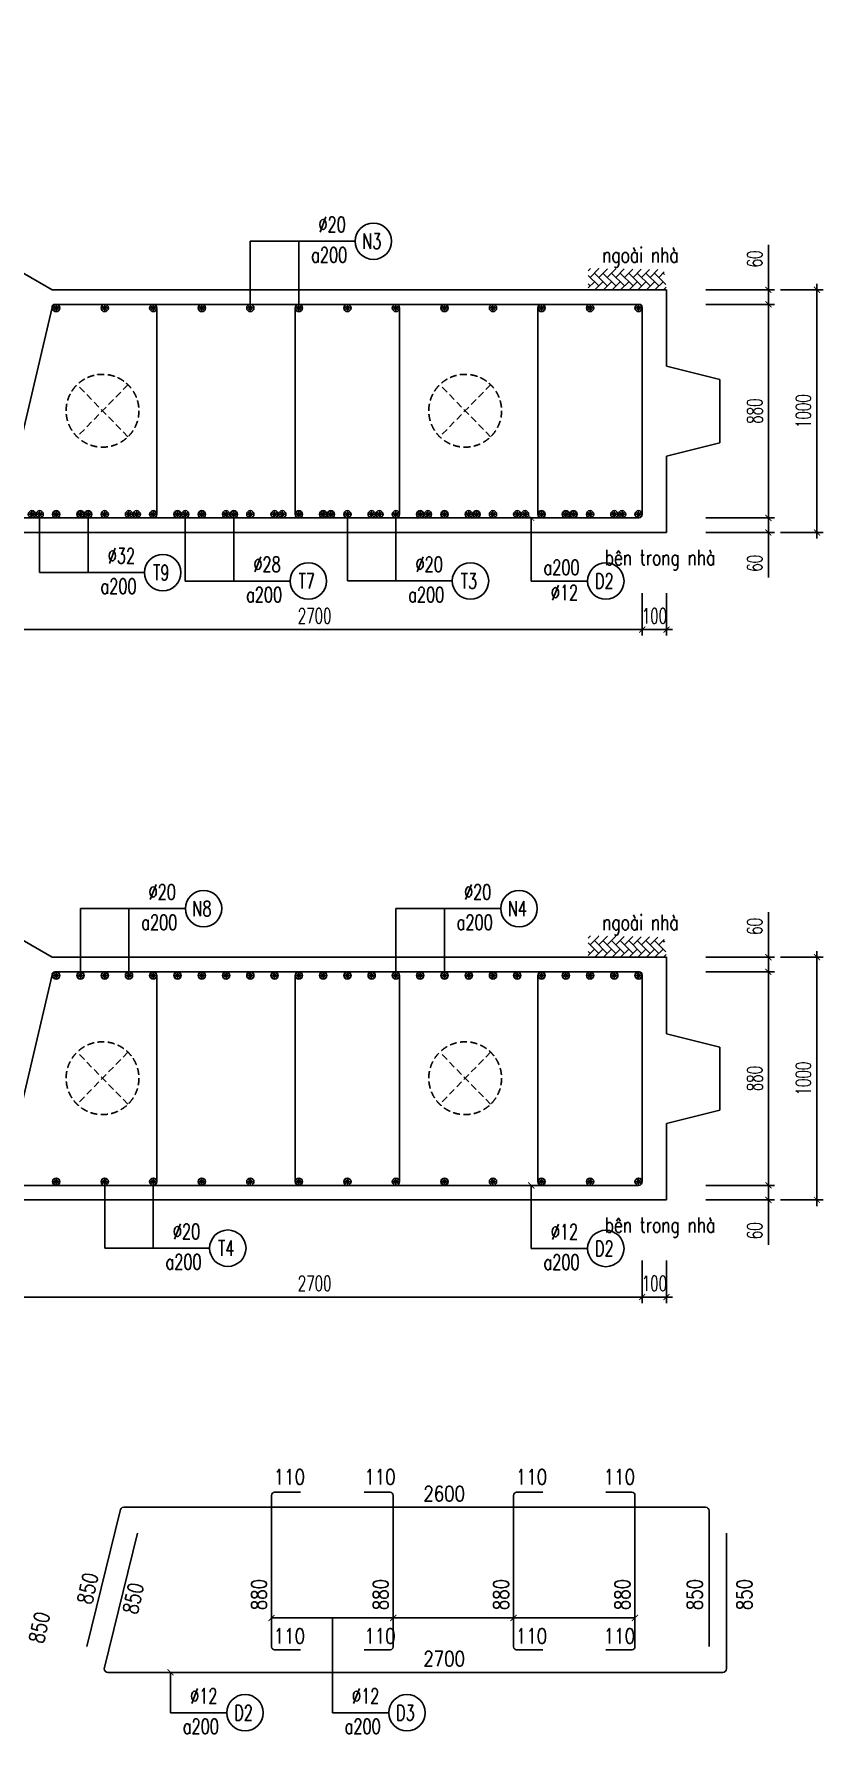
# Model space of a CAD drawing. Header units: millimetres. Extents: x -143483 to 1166745, y -1448440 to -1202244.
# Drawn here: x 434392 to 447398, y -1260244 to -1232227 of the extents above; entities that cross this region are included whole.
import ezdxf
from ezdxf.enums import TextEntityAlignment as Align

# ---------------------------------------------------------------- set-up
doc = ezdxf.new("R2010")
doc.units = ezdxf.units.MM
doc.header["$LTSCALE"] = 30
doc.header["$PDMODE"] = 3
doc.linetypes.add('DASHED', pattern=[19.05, 12.7, -6.35])
doc.layers.get('0').update_dxf_attribs({"lineweight": 9})
doc.layers.get('Defpoints').update_dxf_attribs({"lineweight": 9})
for name, color, linetype in [('ccu11-Cotthep', 9, 'Continuous'), ('ccu11-Dim', 8, 'Continuous'), ('ccu11-Hatch', 8, 'Continuous'), ('ccu11-Text', 31, 'Continuous'), ('ccu11-Thay', 7, 'Continuous'), ('ccu11-Thep', 4, 'Continuous'), ('ccu11-Thep doc', 4, 'Continuous'), ('ccu11-Thepdai', 6, 'Continuous')]:
    doc.layers.add(name, color=color, linetype=linetype)
doc.layers.add('ccu11-Khuat', color=9, linetype='DASHED', lineweight=30)
doc.layers.add('Vicom_thep doc', color=1, linetype='Continuous', lineweight=35)
doc.styles.add('ccu11-dim', font='vnsimli.shx', dxfattribs={"width": 0.65, "bigfont": 'bigfont.shx'})
doc.styles.add('ccu11-vnsimli', font='vnsimli.shx', dxfattribs={"width": 0.8, "bigfont": 'vns.shx'})
doc.styles.add('ccu11-vnsimple', font='vnsimple.shx', dxfattribs={"bigfont": 'bigfont.shx'})
doc.styles.add('ccu11_simli', font='vnsimli.shx', dxfattribs={"width": 0.8})
doc.dimstyles.new('ccu11-100', dxfattribs={"dimscale": 100, "dimtxt": 2.5, "dimasz": 1, "dimexe": 1, "dimexo": 2, "dimgap": 1, "dimtad": 1, "dimdec": 0, "dimdsep": 46, "dimtxsty": 'ccu11-dim', "dimblk": 'ARCHTICK', "dimcen": -1, "dimdle": 1, "dimclrd": 256, "dimclre": 256, "dimclrt": 3, "dimadec": 0, "dimazin": 2, "dimtfac": 0.1, "dimtdec": 0, "dimtmove": 0, "dimatfit": 1, "dimldrblk": 'ARCHTICK', "dimfxl": 0, "dimtvp": 0.833333, "dimtolj": 1, "dimtzin": 12, "dimarcsym": 0})
doc.dimstyles.new('ccu11-100x4', dxfattribs={"dimscale": 100, "dimtxt": 2.5, "dimasz": 1, "dimexe": 1, "dimexo": 2, "dimgap": 1, "dimtad": 1, "dimdec": 0, "dimlfac": 0.25, "dimdsep": 46, "dimtxsty": 'ccu11-dim', "dimblk": 'ARCHTICK', "dimcen": -1, "dimdle": 1, "dimclrd": 256, "dimclre": 256, "dimclrt": 3, "dimadec": 0, "dimazin": 2, "dimtfac": 0.1, "dimtdec": 0, "dimtmove": 0, "dimatfit": 1, "dimldrblk": 'ARCHTICK', "dimfxl": 0, "dimtvp": 0.833333, "dimtolj": 1, "dimtzin": 12, "dimarcsym": 0})

# ---------------------------------------------------------------- blocks, each defined once
blk = doc.blocks.new('_ARCHTICK')
at = {"color": 0, "linetype": 'ByBlock', "const_width": 0.15}
blk.add_lwpolyline([(-0.5, -0.5), (0.5, 0.5)], dxfattribs=at)
blk = doc.blocks.new('*D2783')
at = {"layer": 'ccu11-Dim', "linetype": 'ByBlock', "lineweight": -2, "ltscale": 30, "transparency": 16777216}
for p, q in [((446498, -1236442), (446498, -1235702)), ((445469, -1236442), (446598, -1236442)), ((446498, -1236682), (446498, -1236442)), ((445469, -1236682), (446598, -1236682)), ((446498, -1236682), (446498, -1236782))]:
    blk.add_line(p, q, dxfattribs=at)
at = {"layer": 'Defpoints', "color": 0, "linetype": 'ByBlock', "ltscale": 30, "transparency": 16777216}
for p in [(445269, -1236442), (445269, -1236682), (446498, -1236682)]:
    blk.add_point(p, dxfattribs=at)
at = {"layer": 'ccu11-Dim', "linetype": 'ByBlock', "lineweight": -2, "ltscale": 30, "transparency": 16777216, "xscale": 100, "yscale": 100, "zscale": 100}
for p, rotation in [((446498, -1236442), 270), ((446498, -1236682), 90)]:
    blk.add_blockref('_ARCHTICK', p, dxfattribs=dict(at, rotation=rotation))
at = {"layer": 'ccu11-Dim', "color": 3, "linetype": 'ByBlock', "ltscale": 30, "transparency": 16777216, "insert": (446273, -1235934), "char_height": 250, "attachment_point": 5, "rotation": 90, "style": 'ccu11-dim'}
blk.add_mtext('\\A1;60', dxfattribs=at)
blk = doc.blocks.new('*D2784')
at = {"layer": 'ccu11-Dim', "linetype": 'ByBlock', "lineweight": -2, "ltscale": 30, "transparency": 16777216}
for p, q in [((446498, -1236582), (446498, -1240302)), ((445469, -1236682), (446598, -1236682)), ((445469, -1240202), (446598, -1240202))]:
    blk.add_line(p, q, dxfattribs=at)
at = {"layer": 'Defpoints', "color": 0, "linetype": 'ByBlock', "ltscale": 30, "transparency": 16777216}
for p in [(445269, -1236682), (445269, -1240202), (446498, -1240202)]:
    blk.add_point(p, dxfattribs=at)
at = {"layer": 'ccu11-Dim', "linetype": 'ByBlock', "lineweight": -2, "ltscale": 30, "transparency": 16777216, "xscale": 100, "yscale": 100, "zscale": 100}
for p, rotation in [((446498, -1236682), 90), ((446498, -1240202), 270)]:
    blk.add_blockref('_ARCHTICK', p, dxfattribs=dict(at, rotation=rotation))
at = {"layer": 'ccu11-Dim', "color": 3, "linetype": 'ByBlock', "ltscale": 30, "transparency": 16777216, "insert": (446273, -1238442), "char_height": 250, "attachment_point": 5, "rotation": 90, "style": 'ccu11-dim'}
blk.add_mtext('\\A1;880', dxfattribs=at)
blk = doc.blocks.new('*D2785')
at = {"layer": 'ccu11-Dim', "linetype": 'ByBlock', "lineweight": -2, "ltscale": 30, "transparency": 16777216}
for p, q in [((445469, -1240202), (446598, -1240202)), ((446498, -1240202), (446498, -1240102)), ((446498, -1240202), (446498, -1240442)), ((445469, -1240442), (446598, -1240442)), ((446498, -1240442), (446498, -1241182))]:
    blk.add_line(p, q, dxfattribs=at)
at = {"layer": 'Defpoints', "color": 0, "linetype": 'ByBlock', "ltscale": 30, "transparency": 16777216}
for p in [(445269, -1240202), (446498, -1240202), (445269, -1240442)]:
    blk.add_point(p, dxfattribs=at)
at = {"layer": 'ccu11-Dim', "linetype": 'ByBlock', "lineweight": -2, "ltscale": 30, "transparency": 16777216, "xscale": 100, "yscale": 100, "zscale": 100}
for p, rotation in [((446498, -1240202), 270), ((446498, -1240442), 90)]:
    blk.add_blockref('_ARCHTICK', p, dxfattribs=dict(at, rotation=rotation))
at = {"layer": 'ccu11-Dim', "color": 3, "linetype": 'ByBlock', "ltscale": 30, "transparency": 16777216, "insert": (446273, -1240950), "char_height": 250, "attachment_point": 5, "rotation": 90, "style": 'ccu11-dim'}
blk.add_mtext('\\A1;60', dxfattribs=at)
blk = doc.blocks.new('*D2786')
at = {"layer": 'ccu11-Dim', "linetype": 'ByBlock', "lineweight": -2, "ltscale": 30, "transparency": 16777216}
for p, q in [((447298, -1236342), (447298, -1240542)), ((446698, -1236442), (447398, -1236442)), ((446698, -1240442), (447398, -1240442))]:
    blk.add_line(p, q, dxfattribs=at)
at = {"layer": 'Defpoints', "color": 0, "linetype": 'ByBlock', "ltscale": 30, "transparency": 16777216}
for p in [(446498, -1236442), (446498, -1240442), (447298, -1240442)]:
    blk.add_point(p, dxfattribs=at)
at = {"layer": 'ccu11-Dim', "linetype": 'ByBlock', "lineweight": -2, "ltscale": 30, "transparency": 16777216, "xscale": 100, "yscale": 100, "zscale": 100}
for p, rotation in [((447298, -1236442), 90), ((447298, -1240442), 270)]:
    blk.add_blockref('_ARCHTICK', p, dxfattribs=dict(at, rotation=rotation))
at = {"layer": 'ccu11-Dim', "color": 3, "linetype": 'ByBlock', "ltscale": 30, "transparency": 16777216, "insert": (447073, -1238442), "char_height": 250, "attachment_point": 5, "rotation": 90, "style": 'ccu11-dim'}
blk.add_mtext('\\A1;1000', dxfattribs=at)
blk = doc.blocks.new('MCT')
at = {"ltscale": 0.005}
for p, q in [((-0.49, 0), (0.49, 0)), ((0.35, -0.35), (-0.35, 0.35)), ((-0.35, -0.35), (0.35, 0.35)), ((0, -0.49), (0, 0.49))]:
    blk.add_line(p, q, dxfattribs=at)
blk.add_circle((0, 0), 0.492, dxfattribs=at)
blk = doc.blocks.new('*U1949')
at = {"layer": 'ccu11-Thep doc', "xscale": -121.9200000001001, "yscale": 121.9200000001001, "zscale": 121.92, "rotation": 270}
blk.add_blockref('MCT', (0, 0), dxfattribs=at)
blk = doc.blocks.new('*U1950')
at = {"layer": 'ccu11-Thep doc', "color": 0, "linetype": 'ByBlock', "lineweight": -2, "transparency": 16777216}
for p in [(0, 0), (800, 0), (1600, 0), (2400, 0), (3200, 0), (4000, 0), (4800, 0), (5600, 0), (6400, 0), (7200, 0), (8000, 0), (8800, 0), (9600, 0)]:
    blk.add_blockref('*U1949', p, dxfattribs=at)
blk = doc.blocks.new('*U1951')
at = {"layer": 'ccu11-Thep doc', "xscale": -121.9200000001001, "yscale": 121.9200000001001, "zscale": 121.92, "rotation": 270}
blk.add_blockref('MCT', (0, 0), dxfattribs=at)
blk = doc.blocks.new('*U1948')
at = {"layer": 'ccu11-Thep doc', "color": 0, "linetype": 'ByBlock', "lineweight": -2, "transparency": 16777216}
for p in [(0, 0), (800, 0), (1600, 0), (2400, 0), (3200, 0), (4000, 0), (4800, 0), (5600, 0), (6400, 0), (7200, 0), (8000, 0), (8800, 0), (9600, 0), (10400, 0)]:
    blk.add_blockref('*U1951', p, dxfattribs=at)
blk = doc.blocks.new('SHD')
at = {"layer": 'ccu11-Cotthep'}
blk.add_circle((300, 0), 300, dxfattribs=at)
at = {"layer": 'ccu11-Cotthep', "color": 31, "style": 'ccu11_simli', "width": 0.8}
blk.add_attdef('DK', text='', height=250, dxfattribs=at).set_placement((-101, 65), align=Align.BOTTOM_RIGHT)
blk.add_attdef('KH', text='', height=250, dxfattribs=at).set_placement((300, 0), align=Align.MIDDLE)
blk.add_attdef('KC', text='', height=250, dxfattribs=at).set_placement((-101, -142), align=Align.TOP_RIGHT)
blk = doc.blocks.new('*D2775')
at = {"layer": 'ccu11-Dim', "linetype": 'ByBlock', "lineweight": -2, "ltscale": 30, "transparency": 16777216}
for p, q in [((433618, -1241442), (433618, -1242142)), ((444418, -1241442), (444418, -1242142)), ((444518, -1242042), (433518, -1242042))]:
    blk.add_line(p, q, dxfattribs=at)
at = {"layer": 'Defpoints', "color": 0, "linetype": 'ByBlock', "ltscale": 30, "transparency": 16777216}
for p in [(433618, -1241242), (444418, -1241242), (433618, -1242042)]:
    blk.add_point(p, dxfattribs=at)
at = {"layer": 'ccu11-Dim', "linetype": 'ByBlock', "lineweight": -2, "ltscale": 30, "transparency": 16777216, "xscale": 100, "yscale": 100, "zscale": 100, "rotation": 180}
blk.add_blockref('_ARCHTICK', (433618, -1242042), dxfattribs=at)
at = {"layer": 'ccu11-Dim', "linetype": 'ByBlock', "lineweight": -2, "ltscale": 30, "transparency": 16777216, "xscale": 100, "yscale": 100, "zscale": 100}
blk.add_blockref('_ARCHTICK', (444418, -1242042), dxfattribs=at)
at = {"layer": 'ccu11-Dim', "color": 3, "linetype": 'ByBlock', "ltscale": 30, "transparency": 16777216, "insert": (439018, -1241817), "char_height": 250, "attachment_point": 5, "style": 'ccu11-dim'}
blk.add_mtext('\\A1;2700', dxfattribs=at)
blk = doc.blocks.new('*D2776')
at = {"layer": 'ccu11-Dim', "linetype": 'ByBlock', "lineweight": -2, "ltscale": 30, "transparency": 16777216}
for p, q in [((444418, -1241442), (444418, -1242142)), ((444818, -1241442), (444818, -1242142)), ((444418, -1242042), (444318, -1242042)), ((444418, -1242042), (444818, -1242042)), ((444818, -1242042), (444918, -1242042))]:
    blk.add_line(p, q, dxfattribs=at)
at = {"layer": 'Defpoints', "color": 0, "linetype": 'ByBlock', "ltscale": 30, "transparency": 16777216}
for p in [(444418, -1241242), (444818, -1241242), (444818, -1242042)]:
    blk.add_point(p, dxfattribs=at)
at = {"layer": 'ccu11-Dim', "linetype": 'ByBlock', "lineweight": -2, "ltscale": 30, "transparency": 16777216, "xscale": 100, "yscale": 100, "zscale": 100}
blk.add_blockref('_ARCHTICK', (444418, -1242042), dxfattribs=at)
at = {"layer": 'ccu11-Dim', "linetype": 'ByBlock', "lineweight": -2, "ltscale": 30, "transparency": 16777216, "xscale": 100, "yscale": 100, "zscale": 100, "rotation": 180}
blk.add_blockref('_ARCHTICK', (444818, -1242042), dxfattribs=at)
at = {"layer": 'ccu11-Dim', "color": 3, "linetype": 'ByBlock', "ltscale": 30, "transparency": 16777216, "insert": (444618, -1241817), "char_height": 250, "attachment_point": 5, "style": 'ccu11-dim'}
blk.add_mtext('\\A1;100', dxfattribs=at)
blk = doc.blocks.new('ccu11_block_thep')
at = {"layer": 'ccu11-Thep', "color": 3}
for p, q in [((-0.4, 0), (0.4, 0)), ((-0.28, 0.28), (0.28, -0.28)), ((0.28, 0.28), (-0.28, -0.28)), ((0, 0.4), (0, -0.4))]:
    blk.add_line(p, q, dxfattribs=at)
at = {"layer": 'ccu11-Thep', "color": 1, "const_width": 0.0667}
blk.add_lwpolyline([(-0.4, 0, 1), (0.4, 0, 1), (-0.4, 0, 1)], format="xyb", dxfattribs=at)
at = {"layer": 'ccu11-Thep', "color": 1}
blk.add_circle((0, 0), 0.4, dxfattribs=at)
blk = doc.blocks.new('*U1960')
at = {"layer": 'Vicom_thep doc', "xscale": -150, "yscale": 150, "zscale": 150, "rotation": 180}
blk.add_blockref('ccu11_block_thep', (0, 0), dxfattribs=at)
blk = doc.blocks.new('*U1961')
at = {"layer": 'ccu11-Thep doc', "color": 0, "linetype": 'ByBlock', "lineweight": -2, "transparency": 16777216}
for p in [(0, 0), (800, 0), (1600, 0), (2400, 0), (3200, 0), (4000, 0), (4800, 0), (5600, 0), (6400, 0), (7200, 0), (8000, 0), (8800, 0), (9600, 0)]:
    blk.add_blockref('*U1960', p, dxfattribs=at)
blk = doc.blocks.new('*U1966')
at = {"layer": 'Vicom_thep doc', "xscale": -150, "yscale": 150, "zscale": 150, "rotation": 180}
blk.add_blockref('ccu11_block_thep', (0, 0), dxfattribs=at)
blk = doc.blocks.new('*U1967')
at = {"layer": 'ccu11-Thep doc', "color": 0, "linetype": 'ByBlock', "lineweight": -2, "transparency": 16777216}
for p in [(0, 0), (800, 0), (1600, 0), (2400, 0), (3200, 0), (4000, 0), (4800, 0), (5600, 0), (6400, 0), (7200, 0), (8000, 0), (8800, 0), (9600, 0)]:
    blk.add_blockref('*U1966', p, dxfattribs=at)
blk = doc.blocks.new('*D2792')
at = {"layer": 'ccu11-Dim', "linetype": 'ByBlock', "lineweight": -2, "ltscale": 30, "transparency": 16777216}
for p, q in [((446498, -1247442), (446498, -1246702)), ((445469, -1247442), (446598, -1247442)), ((446498, -1247682), (446498, -1247442)), ((445469, -1247682), (446598, -1247682)), ((446498, -1247682), (446498, -1247782))]:
    blk.add_line(p, q, dxfattribs=at)
at = {"layer": 'Defpoints', "color": 0, "linetype": 'ByBlock', "ltscale": 30, "transparency": 16777216}
for p in [(445269, -1247442), (445269, -1247682), (446498, -1247682)]:
    blk.add_point(p, dxfattribs=at)
at = {"layer": 'ccu11-Dim', "linetype": 'ByBlock', "lineweight": -2, "ltscale": 30, "transparency": 16777216, "xscale": 100, "yscale": 100, "zscale": 100}
for p, rotation in [((446498, -1247442), 270), ((446498, -1247682), 90)]:
    blk.add_blockref('_ARCHTICK', p, dxfattribs=dict(at, rotation=rotation))
at = {"layer": 'ccu11-Dim', "color": 3, "linetype": 'ByBlock', "ltscale": 30, "transparency": 16777216, "insert": (446273, -1246934), "char_height": 250, "attachment_point": 5, "rotation": 90, "style": 'ccu11-dim'}
blk.add_mtext('\\A1;60', dxfattribs=at)
blk = doc.blocks.new('*D2793')
at = {"layer": 'ccu11-Dim', "linetype": 'ByBlock', "lineweight": -2, "ltscale": 30, "transparency": 16777216}
for p, q in [((446498, -1247582), (446498, -1251302)), ((445469, -1247682), (446598, -1247682)), ((445469, -1251202), (446598, -1251202))]:
    blk.add_line(p, q, dxfattribs=at)
at = {"layer": 'Defpoints', "color": 0, "linetype": 'ByBlock', "ltscale": 30, "transparency": 16777216}
for p in [(445269, -1247682), (445269, -1251202), (446498, -1251202)]:
    blk.add_point(p, dxfattribs=at)
at = {"layer": 'ccu11-Dim', "linetype": 'ByBlock', "lineweight": -2, "ltscale": 30, "transparency": 16777216, "xscale": 100, "yscale": 100, "zscale": 100}
for p, rotation in [((446498, -1247682), 90), ((446498, -1251202), 270)]:
    blk.add_blockref('_ARCHTICK', p, dxfattribs=dict(at, rotation=rotation))
at = {"layer": 'ccu11-Dim', "color": 3, "linetype": 'ByBlock', "ltscale": 30, "transparency": 16777216, "insert": (446273, -1249442), "char_height": 250, "attachment_point": 5, "rotation": 90, "style": 'ccu11-dim'}
blk.add_mtext('\\A1;880', dxfattribs=at)
blk = doc.blocks.new('*D2794')
at = {"layer": 'ccu11-Dim', "linetype": 'ByBlock', "lineweight": -2, "ltscale": 30, "transparency": 16777216}
for p, q in [((445469, -1251202), (446598, -1251202)), ((446498, -1251202), (446498, -1251102)), ((446498, -1251202), (446498, -1251442)), ((445469, -1251442), (446598, -1251442)), ((446498, -1251442), (446498, -1252182))]:
    blk.add_line(p, q, dxfattribs=at)
at = {"layer": 'Defpoints', "color": 0, "linetype": 'ByBlock', "ltscale": 30, "transparency": 16777216}
for p in [(445269, -1251202), (446498, -1251202), (445269, -1251442)]:
    blk.add_point(p, dxfattribs=at)
at = {"layer": 'ccu11-Dim', "linetype": 'ByBlock', "lineweight": -2, "ltscale": 30, "transparency": 16777216, "xscale": 100, "yscale": 100, "zscale": 100}
for p, rotation in [((446498, -1251202), 270), ((446498, -1251442), 90)]:
    blk.add_blockref('_ARCHTICK', p, dxfattribs=dict(at, rotation=rotation))
at = {"layer": 'ccu11-Dim', "color": 3, "linetype": 'ByBlock', "ltscale": 30, "transparency": 16777216, "insert": (446273, -1251950), "char_height": 250, "attachment_point": 5, "rotation": 90, "style": 'ccu11-dim'}
blk.add_mtext('\\A1;60', dxfattribs=at)
blk = doc.blocks.new('*D2795')
at = {"layer": 'ccu11-Dim', "linetype": 'ByBlock', "lineweight": -2, "ltscale": 30, "transparency": 16777216}
for p, q in [((446698, -1247442), (447398, -1247442)), ((447298, -1247342), (447298, -1251542)), ((446698, -1251442), (447398, -1251442))]:
    blk.add_line(p, q, dxfattribs=at)
at = {"layer": 'Defpoints', "color": 0, "linetype": 'ByBlock', "ltscale": 30, "transparency": 16777216}
for p in [(446498, -1247442), (446498, -1251442), (447298, -1251442)]:
    blk.add_point(p, dxfattribs=at)
at = {"layer": 'ccu11-Dim', "linetype": 'ByBlock', "lineweight": -2, "ltscale": 30, "transparency": 16777216, "xscale": 100, "yscale": 100, "zscale": 100}
for p, rotation in [((447298, -1247442), 90), ((447298, -1251442), 270)]:
    blk.add_blockref('_ARCHTICK', p, dxfattribs=dict(at, rotation=rotation))
at = {"layer": 'ccu11-Dim', "color": 3, "linetype": 'ByBlock', "ltscale": 30, "transparency": 16777216, "insert": (447073, -1249442), "char_height": 250, "attachment_point": 5, "rotation": 90, "style": 'ccu11-dim'}
blk.add_mtext('\\A1;1000', dxfattribs=at)
blk = doc.blocks.new('*U1821')
at = {"layer": 'ccu11-Thep doc', "xscale": -121.9200000001001, "yscale": 121.9200000001001, "zscale": 121.92, "rotation": 270}
blk.add_blockref('MCT', (0, 0), dxfattribs=at)
blk = doc.blocks.new('*U1822')
at = {"layer": 'ccu11-Thep doc', "color": 0, "linetype": 'ByBlock', "lineweight": -2, "transparency": 16777216}
for p in [(0, 0), (800, 0), (1600, 0), (2400, 0), (3200, 0), (4000, 0), (4800, 0), (5600, 0), (6400, 0), (7200, 0), (8000, 0), (8800, 0), (9600, 0)]:
    blk.add_blockref('*U1821', p, dxfattribs=at)
blk = doc.blocks.new('*U1823')
at = {"layer": 'ccu11-Thep doc', "xscale": -121.9200000001001, "yscale": 121.9200000001001, "zscale": 121.92, "rotation": 270}
blk.add_blockref('MCT', (0, 0), dxfattribs=at)
blk = doc.blocks.new('*U1970')
at = {"layer": 'ccu11-Thep doc', "color": 0, "linetype": 'ByBlock', "lineweight": -2, "transparency": 16777216}
for p in [(0, 0), (800, 0), (1600, 0), (2400, 0), (3200, 0), (4000, 0), (4800, 0), (5600, 0), (6400, 0), (7200, 0), (8000, 0), (8800, 0), (9600, 0), (10400, 0)]:
    blk.add_blockref('*U1823', p, dxfattribs=at)
blk = doc.blocks.new('*D2800')
at = {"layer": 'ccu11-Dim', "linetype": 'ByBlock', "lineweight": -2, "ltscale": 30, "transparency": 16777216}
for p, q in [((433618, -1252442), (433618, -1253142)), ((444418, -1252442), (444418, -1253142)), ((444518, -1253042), (433518, -1253042))]:
    blk.add_line(p, q, dxfattribs=at)
at = {"layer": 'Defpoints', "color": 0, "linetype": 'ByBlock', "ltscale": 30, "transparency": 16777216}
for p in [(433618, -1252242), (444418, -1252242), (433618, -1253042)]:
    blk.add_point(p, dxfattribs=at)
at = {"layer": 'ccu11-Dim', "linetype": 'ByBlock', "lineweight": -2, "ltscale": 30, "transparency": 16777216, "xscale": 100, "yscale": 100, "zscale": 100, "rotation": 180}
blk.add_blockref('_ARCHTICK', (433618, -1253042), dxfattribs=at)
at = {"layer": 'ccu11-Dim', "linetype": 'ByBlock', "lineweight": -2, "ltscale": 30, "transparency": 16777216, "xscale": 100, "yscale": 100, "zscale": 100}
blk.add_blockref('_ARCHTICK', (444418, -1253042), dxfattribs=at)
at = {"layer": 'ccu11-Dim', "color": 3, "linetype": 'ByBlock', "ltscale": 30, "transparency": 16777216, "insert": (439018, -1252817), "char_height": 250, "attachment_point": 5, "style": 'ccu11-dim'}
blk.add_mtext('\\A1;2700', dxfattribs=at)
blk = doc.blocks.new('*D2801')
at = {"layer": 'ccu11-Dim', "linetype": 'ByBlock', "lineweight": -2, "ltscale": 30, "transparency": 16777216}
for p, q in [((444418, -1252442), (444418, -1253142)), ((444818, -1252442), (444818, -1253142)), ((444418, -1253042), (444318, -1253042)), ((444418, -1253042), (444818, -1253042)), ((444818, -1253042), (444918, -1253042))]:
    blk.add_line(p, q, dxfattribs=at)
at = {"layer": 'Defpoints', "color": 0, "linetype": 'ByBlock', "ltscale": 30, "transparency": 16777216}
for p in [(444418, -1252242), (444818, -1252242), (444818, -1253042)]:
    blk.add_point(p, dxfattribs=at)
at = {"layer": 'ccu11-Dim', "linetype": 'ByBlock', "lineweight": -2, "ltscale": 30, "transparency": 16777216, "xscale": 100, "yscale": 100, "zscale": 100}
blk.add_blockref('_ARCHTICK', (444418, -1253042), dxfattribs=at)
at = {"layer": 'ccu11-Dim', "linetype": 'ByBlock', "lineweight": -2, "ltscale": 30, "transparency": 16777216, "xscale": 100, "yscale": 100, "zscale": 100, "rotation": 180}
blk.add_blockref('_ARCHTICK', (444818, -1253042), dxfattribs=at)
at = {"layer": 'ccu11-Dim', "color": 3, "linetype": 'ByBlock', "ltscale": 30, "transparency": 16777216, "insert": (444618, -1252817), "char_height": 250, "attachment_point": 5, "style": 'ccu11-dim'}
blk.add_mtext('\\A1;100', dxfattribs=at)
blk = doc.blocks.new('*U1817')
at = {"layer": 'Vicom_thep doc', "xscale": -150, "yscale": 150, "zscale": 150, "rotation": 180}
blk.add_blockref('ccu11_block_thep', (0, 0), dxfattribs=at)
blk = doc.blocks.new('*U1818')
at = {"layer": 'ccu11-Thep doc', "color": 0, "linetype": 'ByBlock', "lineweight": -2, "transparency": 16777216}
for p in [(0, 0), (800, 0), (1600, 0), (2400, 0), (3200, 0), (4000, 0), (4800, 0), (5600, 0), (6400, 0), (7200, 0), (8000, 0), (8800, 0)]:
    blk.add_blockref('*U1817', p, dxfattribs=at)

msp = doc.modelspace()

# ---------------------------------------------------------------- hatches: boundary and pattern name
at = {"layer": 'ccu11-Hatch', "ltscale": 10}
h = msp.add_hatch(dxfattribs=at)
h.set_pattern_fill('AR-HBONE', color=256, scale=25, angle=270, style=0)
h.set_pattern_definition([(45, (-2818324.83, 540014.19), (141.4213562, 4e-14), [300, -100]), (315, (-2818254.12, 540084.9), (141.4213562, 4e-14), [300, -100])])
h.paths.add_polyline_path([(443525.67, -1236089.28), (443525.67, -1236442.01), (444818.02, -1236442.01), (444775.17, -1236110.7)])
h = msp.add_hatch(dxfattribs=at)
h.set_pattern_fill('AR-HBONE', color=256, scale=25, angle=270, style=0)
h.set_pattern_definition([(45, (-2818324.83, 529014.19), (141.4213562, 4e-14), [300, -100]), (315, (-2818254.12, 529084.9), (141.4213562, 4e-14), [300, -100])])
h.paths.add_polyline_path([(443525.67, -1247089.28), (443525.67, -1247442.01), (444818.02, -1247442.01), (444775.17, -1247110.7)])

# ---------------------------------------------------------------- linework, layer by layer
at = {"layer": 'ccu11-Khuat', "ltscale": 0.3}
for p, q in [((435941.02, -1238006.3), (435102.79, -1238865)), ((435941.02, -1238865), (435102.79, -1238006.3)), ((441918.93, -1238006.3), (441080.7, -1238865)), ((441918.93, -1238865), (441080.7, -1238006.3)), ((435941.02, -1249006.3), (435102.79, -1249865)), ((435941.02, -1249865), (435102.79, -1249006.3)), ((441918.93, -1249006.3), (441080.7, -1249865)), ((441918.93, -1249865), (441080.7, -1249006.3))]:
    msp.add_line(p, q, dxfattribs=at)
for centre in [(435521.91, -1238435.65), (441499.81, -1238435.65), (435521.91, -1249435.65), (441499.81, -1249435.65)]:
    msp.add_circle(centre, 600, dxfattribs=at)
at = {"layer": 'ccu11-Thay'}
for p, q in [((434689.82, -1236442.01), (422219.1, -1229242.01)), ((444818.02, -1236442.01), (434689.82, -1236442.01)), ((444818.02, -1236442.01), (444818.02, -1237702.01)), ((444818.02, -1237702.01), (445697.79, -1237922.01)), ((445697.79, -1237922.01), (445697.79, -1238962.01)), ((445697.79, -1238962.01), (444818.02, -1239182.01)), ((444818.02, -1239182.01), (444818.02, -1240442.01)), ((434689.82, -1247442.01), (422219.1, -1240242.01)), ((433618.02, -1240442.01), (444818.02, -1240442.01)), ((444818.02, -1247442.01), (434689.82, -1247442.01)), ((444818.02, -1247442.01), (444818.02, -1248702.01)), ((444818.02, -1248702.01), (445697.79, -1248922.01)), ((445697.79, -1248922.01), (445697.79, -1249962.01)), ((445697.79, -1249962.01), (444818.02, -1250182.01)), ((444818.02, -1250182.01), (444818.02, -1251442.01)), ((433618.02, -1251442.01), (444818.02, -1251442.01))]:
    msp.add_line(p, q, dxfattribs=at)
at = {"layer": 'ccu11-Thepdai'}
for points in [[(433940.38, -1240202.01), (444358.02, -1240202.01, 0.41421356), (444418.02, -1240142.01), (444418.02, -1236732.01, 0.41421356), (444368.02, -1236682.01), (434740.38, -1236682.01, 0.41421356), (434690.38, -1236732.01), (433890.38, -1240152.01, 0.41421356), (433940.38, -1240202.01)], [(435938.02, -1236682.01), (436358.02, -1236682.01, -0.41421356), (436418.02, -1236742.01), (436418.02, -1240142.01, -0.41421356), (436358.02, -1240202.01), (435938.02, -1240202.01)], [(439178.02, -1236682.01), (438758.02, -1236682.01, 0.41421356), (438698.02, -1236742.01), (438698.02, -1240142.01, 0.41421356), (438758.02, -1240202.01), (439178.02, -1240202.01)], [(439938.02, -1236682.01), (440358.02, -1236682.01, -0.41421356), (440418.02, -1236742.01), (440418.02, -1240142.01, -0.41421356), (440358.02, -1240202.01), (439938.02, -1240202.01)], [(443178.02, -1236682.01), (442758.02, -1236682.01, 0.41421356), (442698.02, -1236742.01), (442698.02, -1240142.01, 0.41421356), (442758.02, -1240202.01), (443178.02, -1240202.01)], [(443938.02, -1236682.01), (444358.02, -1236682.01, -0.41421356), (444418.02, -1236742.01), (444418.02, -1240142.01, -0.41421356), (444358.02, -1240202.01), (443938.02, -1240202.01)], [(433940.38, -1251202.01), (444358.02, -1251202.01, 0.41421356), (444418.02, -1251142.01), (444418.02, -1247732.01, 0.41421356), (444368.02, -1247682.01), (434740.38, -1247682.01, 0.41421356), (434690.38, -1247732.01), (433890.38, -1251152.01, 0.41421356), (433940.38, -1251202.01)], [(435938.02, -1247682.01), (436358.02, -1247682.01, -0.41421356), (436418.02, -1247742.01), (436418.02, -1251142.01, -0.41421356), (436358.02, -1251202.01), (435938.02, -1251202.01)], [(439178.02, -1247682.01), (438758.02, -1247682.01, 0.41421356), (438698.02, -1247742.01), (438698.02, -1251142.01, 0.41421356), (438758.02, -1251202.01), (439178.02, -1251202.01)], [(439938.02, -1247682.01), (440358.02, -1247682.01, -0.41421356), (440418.02, -1247742.01), (440418.02, -1251142.01, -0.41421356), (440358.02, -1251202.01), (439938.02, -1251202.01)], [(443178.02, -1247682.01), (442758.02, -1247682.01, 0.41421356), (442698.02, -1247742.01), (442698.02, -1251142.01, 0.41421356), (442758.02, -1251202.01), (443178.02, -1251202.01)], [(443938.02, -1247682.01), (444358.02, -1247682.01, -0.41421356), (444418.02, -1247742.01), (444418.02, -1251142.01, -0.41421356), (444358.02, -1251202.01), (443938.02, -1251202.01)], [(435264.38, -1258801.75), (435811.43, -1256567.77, -0.41421356), (435871.43, -1256507.77), (445462.85, -1256507.77, -0.41421356), (445522.85, -1256567.77), (445522.85, -1258801.75)], [(436096.43, -1256933.8), (435549.38, -1259167.77, 0.41421356), (435609.38, -1259227.77), (445747.97, -1259227.77, 0.41421356), (445807.97, -1259167.77), (445807.97, -1256933.8)]]:
    msp.add_lwpolyline(points, format="xyb", dxfattribs=at)
at = {"layer": 'ccu11-Thepdai', "flags": 128}
for points in [[(438787.43, -1256260.52), (438357.43, -1256260.52, 0.38911631), (438307.43, -1256310.52), (438307.43, -1258755.29), (438307.43, -1258807.59, 0.38911631), (438357.43, -1258857.59), (438787.43, -1258857.59)], [(439833.81, -1256260.52), (440263.81, -1256260.52, -0.38911631), (440313.81, -1256310.52), (440313.81, -1258755.29), (440313.81, -1258807.59, -0.38911631), (440263.81, -1258857.59), (439833.81, -1258857.59)], [(442777.94, -1256260.52), (442347.94, -1256260.52, 0.38911631), (442297.94, -1256310.52), (442297.94, -1258755.29), (442297.94, -1258807.59, 0.38911631), (442347.94, -1258857.59), (442777.94, -1258857.59)], [(443818.27, -1256260.52), (444248.27, -1256260.52, -0.38911631), (444298.27, -1256310.52), (444298.27, -1258755.29), (444298.27, -1258807.59, -0.38911631), (444248.27, -1258857.59), (443818.27, -1258857.59)]]:
    msp.add_lwpolyline(points, format="xyb", dxfattribs=at)

# ---------------------------------------------------------------- block references
at = {"layer": 'ccu11-Cotthep'}
ref = msp.add_blockref('SHD', (439687.02, -1235641.65), dxfattribs=at)
ref.add_attrib('KH', 'N3', dxfattribs={"color": 31, "height": 250, "style": 'ccu11-vnsimple', "width": 0.7}).set_placement((439962.02, -1235641.65), align=Align.MIDDLE_CENTER)
ref.add_attrib('KC', 'a200', dxfattribs={"color": 31, "height": 250, "style": 'ccu11-vnsimple', "width": 0.7}).set_placement((439258.44, -1235741.65), align=Align.TOP_CENTER)
ref.add_attrib('DK', '`20', dxfattribs={"color": 31, "height": 250, "style": 'ccu11-vnsimple', "width": 0.7}).set_placement((439306.24, -1235566.65), align=Align.BOTTOM_CENTER)
ref = msp.add_blockref('SHD', (436214.72, -1241102.74), dxfattribs=at)
ref.add_attrib('KH', 'T9', dxfattribs={"color": 31, "height": 250, "style": 'ccu11-vnsimple', "width": 0.7}).set_placement((436489.72, -1241102.74), align=Align.MIDDLE_CENTER)
ref.add_attrib('KC', 'a200', dxfattribs={"color": 31, "height": 250, "style": 'ccu11-vnsimple', "width": 0.7}).set_placement((435786.14, -1241202.74), align=Align.TOP_CENTER)
ref.add_attrib('DK', '`32', dxfattribs={"color": 31, "height": 250, "style": 'ccu11-vnsimple', "width": 0.7}).set_placement((435833.93, -1241027.74), align=Align.BOTTOM_CENTER)
ref = msp.add_blockref('SHD', (438614.72, -1241242.47), dxfattribs=at)
ref.add_attrib('KH', 'T7', dxfattribs={"color": 31, "height": 250, "style": 'ccu11-vnsimple', "width": 0.7}).set_placement((438889.72, -1241242.47), align=Align.MIDDLE_CENTER)
ref.add_attrib('KC', 'a200', dxfattribs={"color": 31, "height": 250, "style": 'ccu11-vnsimple', "width": 0.7}).set_placement((438186.14, -1241342.47), align=Align.TOP_CENTER)
ref.add_attrib('DK', '`28', dxfattribs={"color": 31, "height": 250, "style": 'ccu11-vnsimple', "width": 0.7}).set_placement((438233.93, -1241167.47), align=Align.BOTTOM_CENTER)
ref = msp.add_blockref('SHD', (441287.02, -1241241.47), dxfattribs=at)
ref.add_attrib('KH', 'T3', dxfattribs={"color": 31, "height": 250, "style": 'ccu11-vnsimple', "width": 0.7}).set_placement((441562.02, -1241241.47), align=Align.MIDDLE_CENTER)
ref.add_attrib('KC', 'a200', dxfattribs={"color": 31, "height": 250, "style": 'ccu11-vnsimple', "width": 0.7}).set_placement((440858.44, -1241341.47), align=Align.TOP_CENTER)
ref.add_attrib('DK', '`20', dxfattribs={"color": 31, "height": 250, "style": 'ccu11-vnsimple', "width": 0.7}).set_placement((440906.24, -1241166.47), align=Align.BOTTOM_CENTER)
ref = msp.add_blockref('SHD', (443517.6, -1241242.37), dxfattribs=dict(at, xscale=-1, rotation=180))
ref.add_attrib('KH', 'D2', dxfattribs={"color": 31, "height": 250, "style": 'ccu11-vnsimple', "width": 0.7}).set_placement((443792.6, -1241242.37), align=Align.MIDDLE_CENTER)
ref.add_attrib('KC', 'a200', dxfattribs={"color": 31, "height": 250, "style": 'ccu11-vnsimple', "width": 0.7}).set_placement((443089.02, -1240892.37), align=Align.TOP_CENTER)
ref.add_attrib('DK', '`12', dxfattribs={"color": 31, "height": 250, "style": 'ccu11-vnsimple', "width": 0.7}).set_placement((443136.82, -1241634.03), align=Align.BOTTOM_CENTER)
ref = msp.add_blockref('SHD', (436887.02, -1246641.65), dxfattribs=at)
ref.add_attrib('KH', 'N8', dxfattribs={"color": 31, "height": 250, "style": 'ccu11-vnsimple', "width": 0.7}).set_placement((437162.02, -1246641.65), align=Align.MIDDLE_CENTER)
ref.add_attrib('KC', 'a200', dxfattribs={"color": 31, "height": 250, "style": 'ccu11-vnsimple', "width": 0.7}).set_placement((436458.44, -1246741.65), align=Align.TOP_CENTER)
ref.add_attrib('DK', '`20', dxfattribs={"color": 31, "height": 250, "style": 'ccu11-vnsimple', "width": 0.7}).set_placement((436506.24, -1246566.65), align=Align.BOTTOM_CENTER)
ref = msp.add_blockref('SHD', (442087.02, -1246641.65), dxfattribs=at)
ref.add_attrib('KH', 'N4', dxfattribs={"color": 31, "height": 250, "style": 'ccu11-vnsimple', "width": 0.7}).set_placement((442362.02, -1246641.65), align=Align.MIDDLE_CENTER)
ref.add_attrib('KC', 'a200', dxfattribs={"color": 31, "height": 250, "style": 'ccu11-vnsimple', "width": 0.7}).set_placement((441658.44, -1246741.65), align=Align.TOP_CENTER)
ref.add_attrib('DK', '`20', dxfattribs={"color": 31, "height": 250, "style": 'ccu11-vnsimple', "width": 0.7}).set_placement((441706.24, -1246566.65), align=Align.BOTTOM_CENTER)
ref = msp.add_blockref('SHD', (437287.02, -1252237.37), dxfattribs=at)
ref.add_attrib('KH', 'T4', dxfattribs={"color": 31, "height": 250, "style": 'ccu11-vnsimple', "width": 0.7}).set_placement((437562.02, -1252237.37), align=Align.MIDDLE_CENTER)
ref.add_attrib('KC', 'a200', dxfattribs={"color": 31, "height": 250, "style": 'ccu11-vnsimple', "width": 0.7}).set_placement((436858.44, -1252337.37), align=Align.TOP_CENTER)
ref.add_attrib('DK', '`20', dxfattribs={"color": 31, "height": 250, "style": 'ccu11-vnsimple', "width": 0.7}).set_placement((436906.24, -1252162.37), align=Align.BOTTOM_CENTER)
ref = msp.add_blockref('SHD', (443517.6, -1252242.37), dxfattribs=at)
ref.add_attrib('KH', 'D2', dxfattribs={"color": 31, "height": 250, "style": 'ccu11-vnsimple', "width": 0.7}).set_placement((443792.6, -1252242.37), align=Align.MIDDLE_CENTER)
ref.add_attrib('KC', 'a200', dxfattribs={"color": 31, "height": 250, "style": 'ccu11-vnsimple', "width": 0.7}).set_placement((443089.02, -1252342.37), align=Align.TOP_CENTER)
ref.add_attrib('DK', '`12', dxfattribs={"color": 31, "height": 250, "style": 'ccu11-vnsimple', "width": 0.7}).set_placement((443136.82, -1252167.37), align=Align.BOTTOM_CENTER)
at = {"layer": 'ccu11-Cotthep', "xscale": 100, "yscale": 100, "zscale": 100, "rotation": 180}
for p in [(438307.43, -1258330.89), (440313.81, -1258330.89), (442297.94, -1258330.89)]:
    msp.add_blockref('_ARCHTICK', p, dxfattribs=at)
at = {"layer": 'ccu11-Cotthep'}
ref = msp.add_blockref('SHD', (437571.68, -1259893.73), dxfattribs=at)
ref.add_attrib('KH', 'D2', dxfattribs={"color": 31, "height": 250, "style": 'ccu11-vnsimple', "width": 0.7}).set_placement((437846.68, -1259893.73), align=Align.MIDDLE_CENTER)
ref.add_attrib('KC', 'a200', dxfattribs={"color": 31, "height": 250, "style": 'ccu11-vnsimple', "width": 0.7}).set_placement((437143.1, -1259993.73), align=Align.TOP_CENTER)
ref.add_attrib('DK', '`12', dxfattribs={"color": 31, "height": 250, "style": 'ccu11-vnsimple', "width": 0.7}).set_placement((437190.89, -1259818.73), align=Align.BOTTOM_CENTER)
ref = msp.add_blockref('SHD', (440239.74, -1259893.73), dxfattribs=at)
ref.add_attrib('KH', 'D3', dxfattribs={"color": 31, "height": 250, "style": 'ccu11-vnsimple', "width": 0.7}).set_placement((440514.74, -1259893.73), align=Align.MIDDLE_CENTER)
ref.add_attrib('KC', 'a200', dxfattribs={"color": 31, "height": 250, "style": 'ccu11-vnsimple', "width": 0.7}).set_placement((439811.16, -1259993.73), align=Align.TOP_CENTER)
ref.add_attrib('DK', '`12', dxfattribs={"color": 31, "height": 250, "style": 'ccu11-vnsimple', "width": 0.7}).set_placement((439858.95, -1259818.73), align=Align.BOTTOM_CENTER)
at = {"layer": 'ccu11-Thep doc', "xscale": -1}
for name, p in [('*U1950', (444358.02, -1236742.01)), ('*U1822', (444358.02, -1247742.01))]:
    msp.add_blockref(name, p, dxfattribs=at)
at = {"layer": 'ccu11-Thep doc', "rotation": 180}
for name, p in [('*U1948', (444358.02, -1240142.01)), ('*U1970', (444358.02, -1251142.01))]:
    msp.add_blockref(name, p, dxfattribs=at)
at = {"layer": 'ccu11-Thep doc'}
for name, p in [('*U1961', (434358.02, -1240142.01)), ('*U1967', (434485.72, -1240142.11)), ('*U1818', (435158.02, -1247742.01))]:
    msp.add_blockref(name, p, dxfattribs=at)

# ---------------------------------------------------------------- texts
at = {"layer": 'ccu11-Text', "linetype": 'Continuous', "style": 'ccu11-vnsimli', "width": 0.75}
for s, p in [('ngoµi nhµ', (444388.86, -1235993.86)), ('bªn trong nhµ', (444712.66, -1240980.47)), ('ngoµi nhµ', (444388.86, -1246993.86)), ('bªn trong nhµ', (444712.66, -1251980.47))]:
    msp.add_text(s, height=250, dxfattribs=at).set_placement(p, align=Align.CENTER)
at = {"layer": 'ccu11-Text', "style": 'ccu11-vnsimli', "width": 0.8}
for s, p in [('110', (438344.97, -1256131.4)), ('110', (439838.17, -1256131.4)), ('110', (442335.48, -1256131.4)), ('110', (443784.54, -1256131.4)), ('2600', (440810.49, -1256407.77)), ('110', (438344.97, -1258754.8)), ('110', (439838.17, -1258754.8)), ('110', (442335.48, -1258754.8)), ('110', (443784.54, -1258754.8)), ('2700', (440810.49, -1259127.77))]:
    msp.add_text(s, height=250, dxfattribs=at).set_placement(p)
for s, rotation, p in [('850', 77.74131, (435345.07, -1258122.7)), ('850', 77.74131, (436095.76, -1258285.81)), ('880', 90, (438226.4, -1258203.5)), ('880', 90, (440232.77, -1258203.5)), ('880', 90, (442216.9, -1258203.5)), ('880', 90, (444217.23, -1258203.5)), ('850', 90, (445410.55, -1258203.5)), ('850', 90, (446227.98, -1258203.5)), ('850', 77.365678, (434547.57, -1258767.44))]:
    msp.add_text(s, height=250, rotation=rotation, dxfattribs=at).set_placement(p)

# ---------------------------------------------------------------- dimensions: what is measured, and where the dimension line sits
at = {"layer": 'ccu11-Dim', "linetype": 'ByBlock', "ltscale": 30}
for base, p1, p2, angle, picture, middle in [((446497.79, -1236682.01), (445269.39, -1236442.01), (445269.39, -1236682.01), 90, '*D2783', (446497.79, -1235934.02)), ((446497.79, -1240202.01), (445269.39, -1240442.01), (445269.39, -1240202.01), 270, '*D2785', (446497.79, -1240949.99)), ((446497.79, -1247682.01), (445269.39, -1247442.01), (445269.39, -1247682.01), 90, '*D2792', (446497.79, -1246934.02)), ((446497.79, -1251202.01), (445269.39, -1251442.01), (445269.39, -1251202.01), 270, '*D2794', (446497.79, -1251949.99))]:
    dim = msp.add_linear_dim(base=base, p1=p1, p2=p2, angle=angle, dimstyle='ccu11-100x4', dxfattribs=at)
    dim.commit()
    dim.dimension.update_dxf_attribs({"geometry": picture, "text_midpoint": middle, "dimtype": 160})
for base, p1, p2, angle, picture, middle in [((447297.79, -1240442.01), (446497.79, -1236442.01), (446497.79, -1240442.01), 90, '*D2786', (447072.79, -1238442.01)), ((433618.02, -1242042.37), (444418.02, -1241242.37), (433618.02, -1241242.37), 180, '*D2775', (439018.02, -1241817.37)), ((447297.79, -1251442.01), (446497.79, -1247442.01), (446497.79, -1251442.01), 90, '*D2795', (447072.79, -1249442.01)), ((433618.02, -1253042.37), (444418.02, -1252242.37), (433618.02, -1252242.37), 180, '*D2800', (439018.02, -1252817.37))]:
    dim = msp.add_linear_dim(base=base, p1=p1, p2=p2, angle=angle, dimstyle='ccu11-100x4', dxfattribs=at)
    dim.commit()
    dim.dimension.update_dxf_attribs({"geometry": picture, "text_midpoint": middle})
for base, p1, p2, angle, override, picture, middle in [((446497.79, -1240202.01), (445269.39, -1236682.01), (445269.39, -1240202.01), 90, {"dimtmove": 1}, '*D2784', (446272.79, -1238442.01)), ((444818.02, -1242042.37), (444418.02, -1241242.37), (444818.02, -1241242.37), 180, {"dimtix": 1}, '*D2776', (444618.02, -1241817.37)), ((446497.79, -1251202.01), (445269.39, -1247682.01), (445269.39, -1251202.01), 90, {"dimtmove": 1}, '*D2793', (446272.79, -1249442.01)), ((444818.02, -1253042.37), (444418.02, -1252242.37), (444818.02, -1252242.37), 180, {"dimtix": 1}, '*D2801', (444618.02, -1252817.37))]:
    dim = msp.add_linear_dim(base=base, p1=p1, p2=p2, angle=angle, dimstyle='ccu11-100x4', override=override, dxfattribs=at)
    dim.commit()
    dim.dimension.update_dxf_attribs({"geometry": picture, "text_midpoint": middle})

# ---------------------------------------------------------------- leaders
at = {"layer": 'ccu11-Cotthep'}
for points in [[(437958.02, -1236742.01), (437958.02, -1235641.65), (439687.02, -1235641.65)], [(438758.02, -1236742.01), (438758.02, -1235641.65), (439687.02, -1235641.65)], [(434485.72, -1240142.11), (434485.72, -1241102.74), (436214.72, -1241102.74)], [(435285.72, -1240142.11), (435285.72, -1241102.74), (436214.72, -1241102.74)], [(436885.72, -1240142.11), (436885.72, -1241242.47), (438614.72, -1241242.47)], [(437685.72, -1240142.11), (437685.72, -1241242.47), (438614.72, -1241242.47)], [(439558.02, -1240141.12), (439558.02, -1241241.47), (441287.02, -1241241.47)], [(440358.02, -1240141.12), (440358.02, -1241241.47), (441287.02, -1241241.47)], [(435158.02, -1247742.01), (435158.02, -1246641.65), (436887.02, -1246641.65)], [(435958.02, -1247742.01), (435958.02, -1246641.65), (436887.02, -1246641.65)], [(440358.02, -1247742.01), (440358.02, -1246641.65), (442087.02, -1246641.65)], [(441158.02, -1247742.01), (441158.02, -1246641.65), (442087.02, -1246641.65)], [(435558.02, -1251137.01), (435558.02, -1252237.37), (437287.02, -1252237.37)], [(436358.02, -1251137.01), (436358.02, -1252237.37), (437287.02, -1252237.37)]]:
    msp.add_leader(points, dimstyle='ccu11-100', override={"dimasz": 1.5, "dimgap": 1, "dimtad": 0, "dimldrblk": 'None', "dimfxl": 3, "dimfxlon": 1, "dimtfill": 1, "dimarcsym": 1}, dxfattribs=at)
at = {"layer": 'ccu11-Cotthep', "linetype": 'ByBlock', "ltscale": 30}
for points in [[(442588.6, -1240202.01), (442588.6, -1241242.37), (443517.6, -1241242.37)], [(442588.6, -1251202.01), (442588.6, -1252242.37), (443517.6, -1252242.37)], [(438307.43, -1258330.89), (444298.27, -1258330.89)], [(444298.27, -1258330.89), (438307.43, -1258330.89)], [(436642.68, -1259227.77), (436642.68, -1259893.73), (437571.68, -1259893.73)]]:
    msp.add_leader(points, dimstyle='ccu11-100x4', dxfattribs=at)
msp.add_leader([(439310.62, -1258330.89), (439310.62, -1259893.73), (440239.74, -1259893.73)], dimstyle='ccu11-100x4', override={"dimldrblk": 'None'}, dxfattribs=at)

doc.saveas('drawing.dxf')
